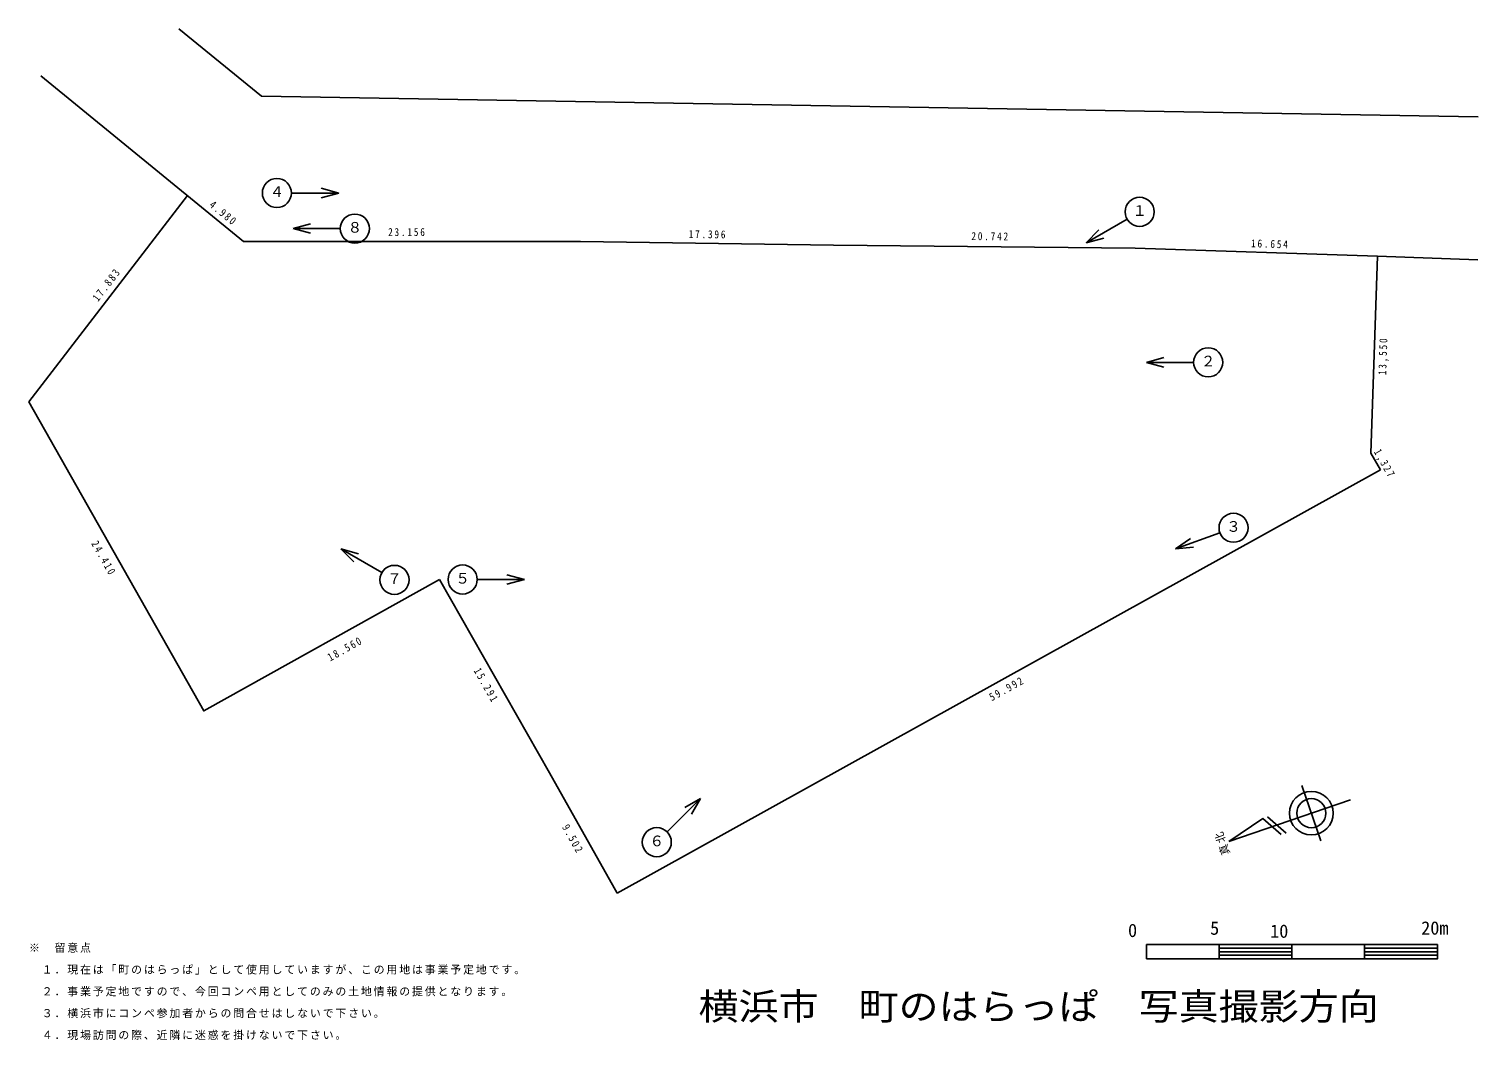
# Model space of a CAD drawing. Units: millimetres, scale not verified. Extents: x -48422 to 51179, y -33637 to 35871.
import ezdxf
from ezdxf.enums import TextEntityAlignment as Align

# ---------------------------------------------------------------- set-up
doc = ezdxf.new("R2010")
doc.units = ezdxf.units.MM
doc.header["$LTSCALE"] = 250
for name, color, linetype in [('7-0', 7, 'Continuous'), ('7-4', 7, 'Continuous'), ('7-5', 1, 'Continuous'), ('7-8', 7, 'Continuous')]:
    doc.layers.add(name, color=color, linetype=linetype)
doc.styles.add('ＭＳ ゴシック', font='')
doc.styles.get('ＭＳ ゴシック').set_extended_font_data('MS Gothic')

msp = doc.modelspace()

# ---------------------------------------------------------------- linework, layer by layer
at = {"layer": '7-0'}
for p, q in [((-32448.7, 31241.3), (-38113.2, 35870.7)), ((-33670, 21261.9), (-47599.2, 32645.6)), ((-32448.7, 31241.3), (51178.8, 29833.1)), ((-48422.2, 10233.1), (-37526, 24413.3)), ((-33670, 21261.9), (-10514, 21261.9)), ((-10514, 21261.9), (6880.3, 21015.9)), ((43816.1, 6709.7), (44266, 20252.2)), ((44266, 20252.2), (51173.4, 20007.8)), ((43816.1, 6709.7), (44469.4, 5555.8)), ((44469.4, 5555.8), (-7992.3, -23544.1)), ((-20203.5, -1966.9), (-12654.2, -15264.4)), ((-7992.3, -23544.1), (-12654.2, -15264.4))]:
    msp.add_line(p, q, dxfattribs=at)
for points in [[(6880.3, 21015.9), (27621.2, 20805.3), (44266, 20252.2)], [(-48422.2, 10233.1), (-36408.3, -11015.7), (-20203.5, -1966.9)]]:
    msp.add_lwpolyline(points, dxfattribs=at)
at = {"layer": '7-5'}
for p, q in [((-27130, 24594.2), (-28337.4, 24917.8)), ((-30380, 24594.2), (-27130, 24594.2)), ((-27130, 24594.2), (-28337.4, 24270.7)), ((-30271.6, 22146.9), (-29064.2, 22470.5)), ((-30271.6, 22146.9), (-29064.2, 21823.4)), ((-27021.6, 22146.9), (-30271.6, 22146.9)), ((27055, 22799.7), (24240.5, 21174.7)), ((24240.5, 21174.7), (25124.3, 22058.6)), ((24240.5, 21174.7), (25447.9, 21498.2)), ((28383.4, 12953), (29590.8, 13276.5)), ((28383.4, 12953), (29590.8, 12629.5)), ((31633.4, 12953), (28383.4, 12953)), ((33435.3, 1239.8), (30381.3, 128.3)), ((-26980.9, 121.4), (-26097, -762.5)), ((-26980.9, 121.4), (-25773.5, -202.2)), ((-24166.3, -1503.6), (-26980.9, 121.4)), ((30381.3, 128.3), (31405.2, 845.2)), ((30381.3, 128.3), (31626.5, 237.2)), ((-17613.6, -1978), (-14363.6, -1978)), ((-14363.6, -1978), (-15571, -1654.5)), ((-14363.6, -1978), (-15571, -2301.6)), ((-4563.3, -19326.5), (-2265.2, -17028.4)), ((-2265.2, -17028.4), (-3347.7, -17653.4)), ((-2265.2, -17028.4), (-2890.2, -18110.9))]:
    msp.add_line(p, q, dxfattribs=at)
at = {"layer": '7-5', "color": 7}
for p, q in [((28385, -27063.1), (28385, -28063.1)), ((33385, -27063.1), (28385, -27063.1)), ((38385, -27313.1), (33385, -27313.1)), ((33385, -27563.1), (38385, -27563.1)), ((33385, -27813.1), (38385, -27813.1)), ((43385, -27313.1), (48385, -27313.1)), ((48385, -27563.1), (43385, -27563.1)), ((48385, -27813.1), (43385, -27813.1))]:
    msp.add_line(p, q, dxfattribs=at)
for points in [[(28385, -28063.1), (33385, -28063.1), (33385, -27063.1)], [(38385, -27063.1), (38385, -28063.1), (33385, -28063.1), (33385, -27063.1)], [(33385, -27063.1), (38385, -27063.1), (43385, -27063.1), (48385, -27063.1)], [(43385, -27063.1), (43385, -28063.1), (38385, -28063.1), (38385, -27063.1)], [(48385, -27063.1), (48385, -28063.1), (43385, -28063.1), (43385, -27063.1)]]:
    msp.add_lwpolyline(points, dxfattribs=at)
at = {"layer": '7-5'}
for centre in [(-31380, 24594.2), (27921.1, 23299.7), (-26021.6, 22146.9), (32633.4, 12953), (34375, 1581.9), (-18613.6, -1978), (-23300.3, -2003.6), (-5270.4, -20033.6)]:
    msp.add_circle(centre, 1000, dxfattribs=at)
at = {"layer": '7-8'}
for p, q in [((39075.2, -16149.2), (40371.1, -19933.5)), ((34055.5, -19982.2), (42422.9, -17116.8)), ((36717.6, -18301.1), (37984.5, -19406.2))]:
    msp.add_line(p, q, dxfattribs=at)
msp.add_lwpolyline([(34055.5, -19982.2), (36389.9, -18413.3), (37656.8, -19518.4)], dxfattribs=at)
for radius in [1500, 1000]:
    msp.add_circle((39723.1, -18041.3), radius, dxfattribs=at)

# ---------------------------------------------------------------- texts
at = {"layer": '7-4', "char_height": 549.9, "attachment_point": 7, "style": 'ＭＳ ゴシック'}
for s, insert, rotation in [('\\T1.38;\\W0.85;4.980', (-36074.5, 23679.1), 320.742), ('\\T1.39;\\W0.85;17.396', (-3078.6, 21489.4), 359.418), ('\\T1.39;\\W0.85;20.742', (16351.6, 21351.6), 359.418), ('\\T1.39;\\W0.85;16.654', (35573.2, 20859.7), 358.097), ('\\T1.39;\\W0.85;17.883', (-43668.3, 17087.4), 52.461), ('\\T1.39;\\W0.85;13,550', (45008.1, 12060.8), 88.097), ('\\T1.38;\\W0.85;1,327', (43874, 6738.5), 299.52), ('\\T1.39;\\W0.85;24.410', (-44172, 495.1), 299.483), ('\\T1.39;\\W0.85;18.560', (-27706, -7620.8), 29.179), ('\\T1.39;\\W0.85;15.291', (-17880.6, -8246.4), 299.585), ('\\T1.39;\\W0.85;59.992', (17770.6, -10358.7), 29.017), ('\\T1.38;\\W0.85;9.502', (-11809, -19005.5), 299.382)]:
    msp.add_mtext(s, dxfattribs=dict(at, insert=insert, rotation=rotation))
at = {"layer": '7-4', "insert": (-23737.7, 21628.5), "char_height": 549.9, "attachment_point": 7, "style": 'ＭＳ ゴシック'}
msp.add_mtext('\\T1.39;\\W0.85;23.156', dxfattribs=at)
at = {"layer": '7-5', "style": 'ＭＳ ゴシック'}
for s, p in [('４', (-31880, 24094.2)), ('１', (27421.1, 22799.7)), ('８', (-26521.6, 21646.9)), ('２', (32133.4, 12453)), ('３', (33875, 1081.9)), ('７', (-23800.3, -2503.6)), ('５', (-19113.6, -2478)), ('６', (-5770.4, -20533.6))]:
    msp.add_text(s, height=733.1, dxfattribs=at).set_placement(p, align=Align.BOTTOM_LEFT)
at = {"layer": '7-5', "color": 7, "style": 'ＭＳ ゴシック'}
for s, p in [('0', (27123.4, -26831.7)), ('5', (32765.7, -26675)), ('10', (36893, -26883.9)), ('20m', (47275.5, -26665.6))]:
    msp.add_text(s, height=916.4, dxfattribs=at).set_placement(p, align=Align.BOTTOM_LEFT)
at = {"layer": '7-5', "style": 'ＭＳ ゴシック', "width": 1.1}
msp.add_text('横浜市\u3000町のはらっぱ\u3000写真撮影方向', height=1833, dxfattribs=at).set_placement((-2401, -32791.3), align=Align.BOTTOM_LEFT)
at = {"layer": '7-5', "color": 7, "insert": (34187.8, -20792.1), "char_height": 549.9, "attachment_point": 7, "rotation": 108.903, "style": 'ＭＳ ゴシック'}
msp.add_mtext('\\T1.17;真北', dxfattribs=at)
at = {"layer": '7-5', "color": 7, "char_height": 549.9, "attachment_point": 7, "style": 'ＭＳ ゴシック'}
for s, insert in [('\\T1.17;※\u3000留意点', (-48422.2, -27636.8)), ('\\T1.17;\u3000１．現在は「町のはらっぱ」として使用していますが、この用地は事業予定地です。', (-48422.2, -29136.8)), ('\\T1.17;\u3000２．事業予定地ですので、今回コンペ用としてのみの土地情報の提供となります。', (-48422.2, -30636.8)), ('\\T1.17;\u3000３．横浜市にコンペ参加者からの問合せはしないで下さい。', (-48422.2, -32136.8)), ('\\T1.17;\u3000４．現場訪問の際、近隣に迷惑を掛けないで下さい。', (-48422.2, -33636.8))]:
    msp.add_mtext(s, dxfattribs=dict(at, insert=insert))

doc.saveas('drawing.dxf')
